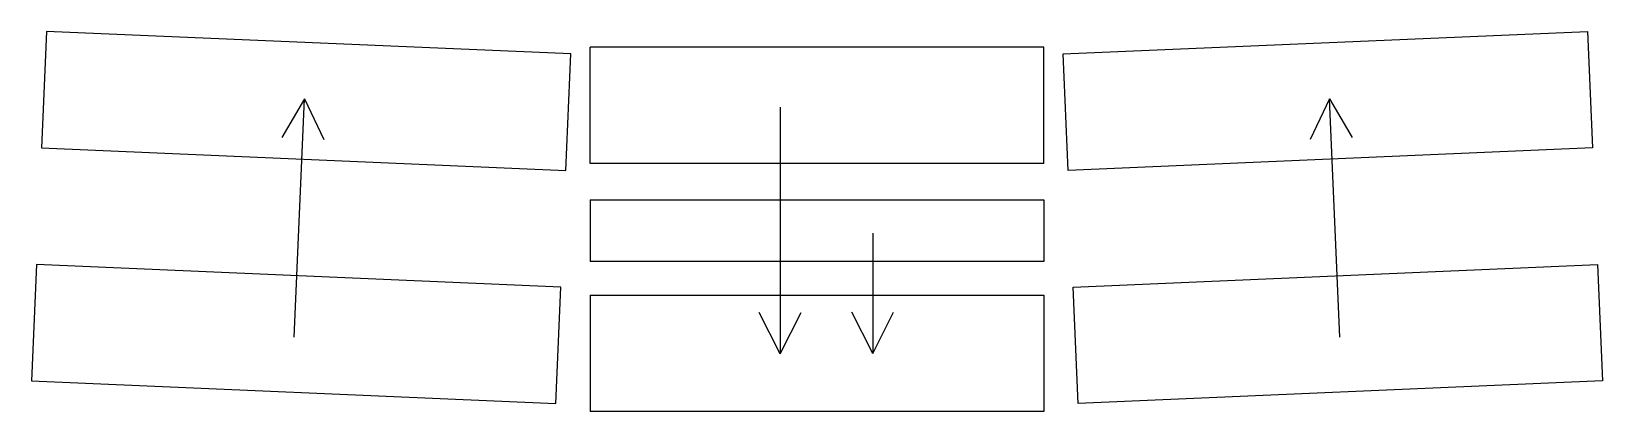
# Model space of a CAD drawing. Extents: x 70 to 340, y 119 to 184.
import ezdxf

# ---------------------------------------------------------------- set-up
doc = ezdxf.new("R2010")
doc.units = 0
doc.layers.get('0').update_dxf_attribs({"linetype": 'CONTINUOUS'})

msp = doc.modelspace()

# ---------------------------------------------------------------- linework, layer by layer
for p, q in [((165.9, 161.18), (165.9, 181.16)), ((243.75, 181.16), (165.9, 181.16)), ((243.75, 161.18), (243.75, 181.16)), ((116.95, 172.3), (113.04, 165.63)), ((115.19, 131.43), (116.95, 172.3)), ((116.95, 172.3), (120.27, 165.31)), ((198.51, 170.86), (198.51, 128.55)), ((292.7, 172.3), (289.38, 165.31)), ((294.46, 131.43), (292.7, 172.3)), ((292.7, 172.3), (296.61, 165.63)), ((243.75, 161.18), (165.9, 161.18)), ((165.9, 154.99), (243.75, 154.99)), ((165.9, 154.99), (165.9, 144.41)), ((243.75, 154.99), (243.75, 144.41)), ((214.39, 149.22), (214.39, 128.62)), ((243.75, 144.41), (165.9, 144.41)), ((165.9, 138.63), (165.9, 118.65)), ((165.9, 138.63), (243.75, 138.63)), ((243.75, 138.63), (243.75, 118.65)), ((198.51, 128.55), (194.92, 135.62)), ((198.51, 128.55), (202.09, 135.62)), ((214.39, 128.62), (210.81, 135.69)), ((214.39, 128.62), (217.97, 135.69)), ((243.75, 118.65), (165.9, 118.65))]:
    msp.add_line(p, q)
for points in [[(72.69, 183.85), (71.83, 163.87), (161.74, 159.99), (162.61, 179.98), (72.69, 183.85)], [(336.96, 183.85), (337.82, 163.87), (247.9, 159.99), (247.04, 179.98), (336.96, 183.85)], [(70.97, 143.89), (70.11, 123.9), (160.02, 120.03), (160.88, 140.01), (70.97, 143.89)], [(338.68, 143.89), (339.54, 123.9), (249.62, 120.03), (248.76, 140.01), (338.68, 143.89)]]:
    msp.add_lwpolyline(points)

doc.saveas('drawing.dxf')
